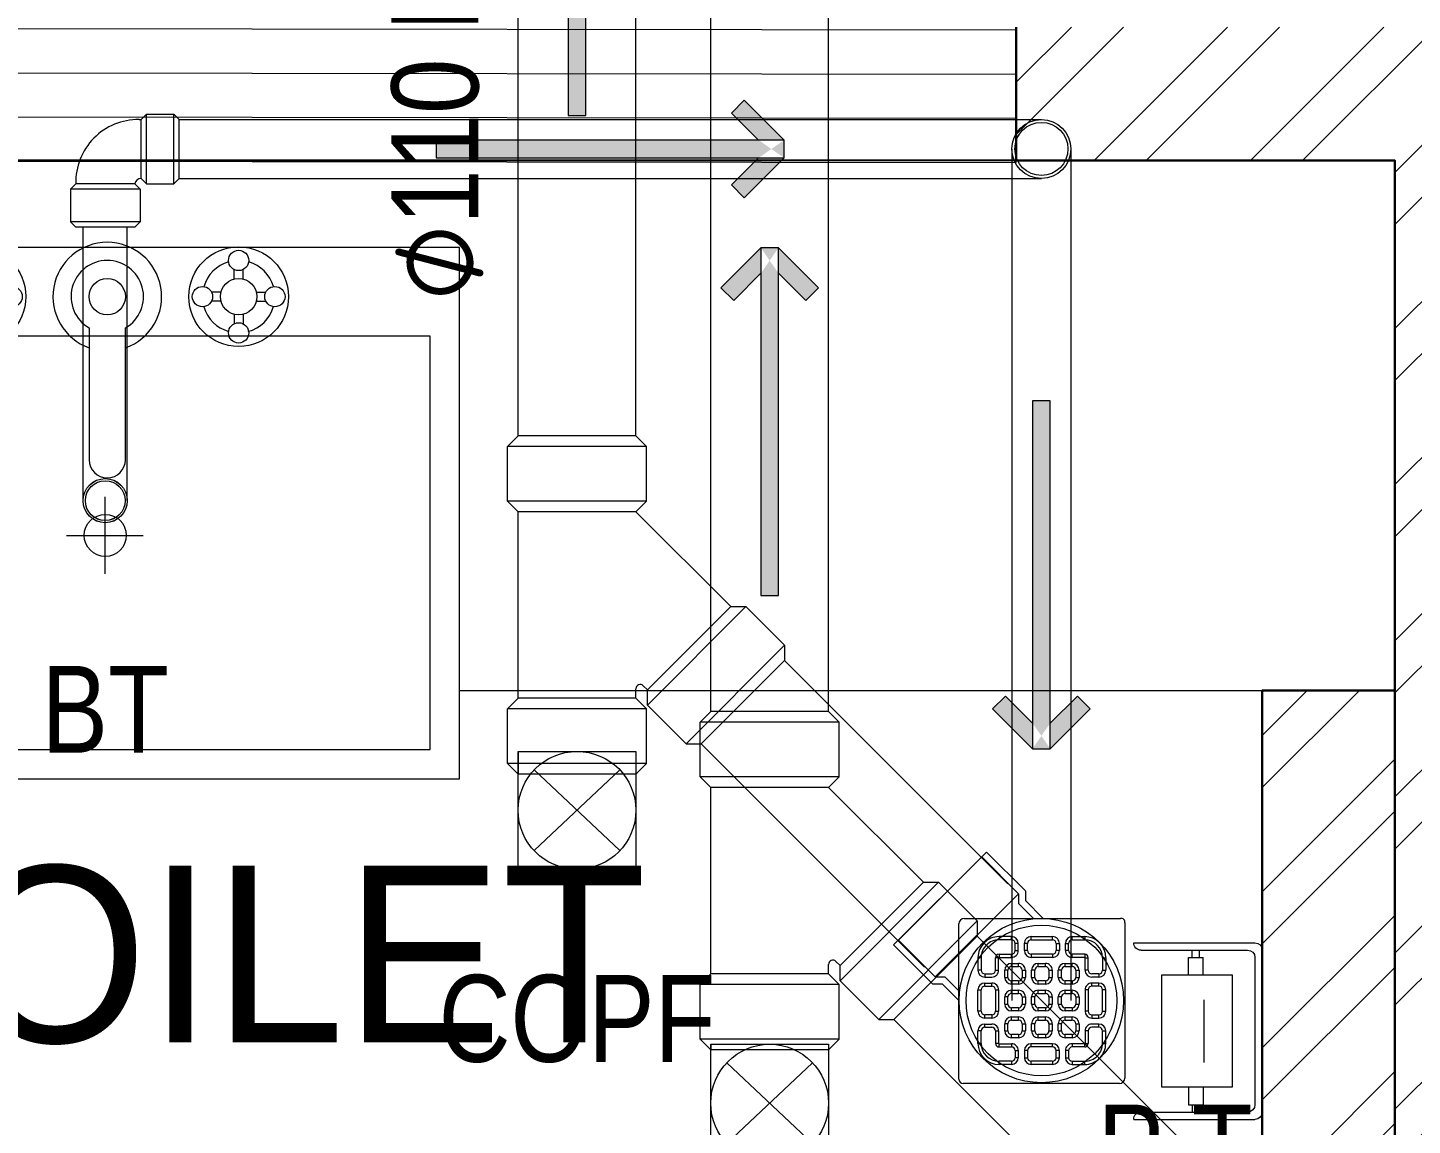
# Model space of a CAD drawing. Header units: inches. Extents: x 3133 to 3721, y -16790 to -15753.
# Drawn here: x 3461.41 to 3508.42, y -16052.1 to -16014.82 of the extents above; entities that cross this region are included whole.
import ezdxf

# ---------------------------------------------------------------- set-up
doc = ezdxf.new("R2010")
doc.units = ezdxf.units.IN
doc.header["$LTSCALE"] = 25
doc.header["$MEASUREMENT"] = 0
doc.layers.add('107 CAVERI MAIN XREF$0$FORMAT', color=7, linetype='Continuous')
for name, color, linetype, lineweight in [('ACCESORIES', 150, 'Continuous', 20), ('PP-SWP', 1, 'Continuous', 9), ('PP-WWP', 3, 'Continuous', 9), ('SDA - Bathroom Fittings & Fixtures', 52, 'Continuous', 5), ('SDA - Brick Wall', 7, 'Continuous', 30), ('SDA - Hatch Lite', 252, 'Continuous', 0)]:
    doc.layers.add(name, color=color, linetype=linetype, lineweight=lineweight)
doc.layers.add('PP- KITCHEN 1', color=34, linetype='Continuous', true_color=0x994200)
doc.layers.add('PP-TOILET 3', color=34, linetype='Continuous', true_color=0x994200)
doc.styles.add('arial', font='ARIALN.TTF')
doc.styles.add('JB', font='GOTHIC.TTF', dxfattribs={"height": 5})
pattern_1 = [(45, (3081.9256, -16917.6346), (-2.65165, 2.65165), []), (45, (3083.6934, -16917.6346), (-2.65165, 2.65165), [])]

# ---------------------------------------------------------------- blocks, each defined once
blk = doc.blocks.new('wash basin')
at = {"layer": 'SDA - Bathroom Fittings & Fixtures'}
for p, q in [((4098.97, -1295.815), (4098.97, -1295.483)), ((4099.277, -1295.811), (4099.277, -1295.483)), ((4107.869, -1295.815), (4107.869, -1295.483)), ((4108.176, -1295.811), (4108.176, -1295.483)), ((4098.532, -1296.25), (4098.203, -1296.25)), ((4098.535, -1296.557), (4098.203, -1296.557)), ((4099.711, -1296.25), (4100.044, -1296.25)), ((4099.715, -1296.557), (4100.044, -1296.557)), ((4107.431, -1296.25), (4107.102, -1296.25)), ((4107.435, -1296.557), (4107.102, -1296.557)), ((4108.61, -1296.25), (4108.943, -1296.25)), ((4108.614, -1296.557), (4108.943, -1296.557)), ((4098.97, -1296.995), (4098.97, -1297.324)), ((4099.277, -1296.991), (4099.277, -1297.324)), ((4107.869, -1296.995), (4107.869, -1297.324)), ((4108.176, -1296.991), (4108.176, -1297.324)), ((4102.959, -1297.464), (4102.959, -1301.927)), ((4104.187, -1301.927), (4104.187, -1297.463)), ((4103.489, -1303.189), (4103.489, -1305.794)), ((4102.186, -1304.492), (4104.791, -1304.492))]:
    blk.add_line(p, q, dxfattribs=at)
for points in [[(4091.504, -1312.742), (4115.504, -1312.742), (4115.504, -1294.742), (4091.504, -1294.742)], [(4092.504, -1311.742), (4114.504, -1311.742), (4114.504, -1297.742), (4092.504, -1297.742)]]:
    blk.add_lwpolyline(points, close=True, dxfattribs=at)
for centre, radius in [((4099.123, -1296.403), 1.688), ((4108.022, -1296.403), 1.688), ((4099.123, -1295.176), 0.343), ((4108.022, -1295.176), 0.343), ((4097.896, -1296.403), 0.343), ((4099.123, -1296.403), 0.614), ((4100.351, -1296.403), 0.343), ((4103.573, -1296.403), 0.614), ((4106.795, -1296.403), 0.343), ((4108.022, -1296.403), 0.614), ((4109.25, -1296.403), 0.343), ((4099.123, -1297.631), 0.343), ((4108.022, -1297.631), 0.343), ((4103.504, -1304.492), 0.712)]:
    blk.add_circle(centre, radius, dxfattribs=at)
for centre, radius, start, end in [((4103.573, -1296.403), 1.841, 289.6514, 250.3603), ((4099.123, -1296.403), 1.227, 105.2407, 164.2093), ((4099.123, -1296.403), 1.227, 16.4413, 74.0789), ((4103.573, -1296.403), 1.227, 300.3431, 239.7554), ((4108.022, -1296.403), 1.227, 106.12, 164.0884), ((4108.022, -1296.403), 1.227, 16.2342, 73.9047), ((4099.123, -1296.403), 1.227, 196.2342, 253.9047), ((4099.123, -1296.403), 1.227, 286.12, 344.0884), ((4108.022, -1296.403), 1.227, 196.4413, 254.0789), ((4108.022, -1296.403), 1.227, 285.2407, 344.2093), ((4103.573, -1301.927), 0.614, 180, 0)]:
    blk.add_arc(centre, radius, start, end, dxfattribs=at)
blk = doc.blocks.new('window')
at = {"layer": 'ACCESORIES', "color": 4}
for p, q in [((3446.988, -16014.839), (3446.985, -16017.089)), ((3446.988, -16014.839), (3494.982, -16014.898)), ((3494.982, -16014.898), (3494.979, -16017.148)), ((3446.982, -16019.339), (3446.985, -16017.089)), ((3494.976, -16019.398), (3494.979, -16017.148)), ((3446.982, -16019.339), (3494.976, -16019.398))]:
    blk.add_line(p, q, dxfattribs=at)
at = {"layer": 'ACCESORIES'}
for p, q in [((3446.986, -16016.339), (3494.98, -16016.398)), ((3446.984, -16017.839), (3494.978, -16017.898))]:
    blk.add_line(p, q, dxfattribs=at)
blk = doc.blocks.new('TGGGGGG')
at = {"layer": 'SDA - Bathroom Fittings & Fixtures'}
for p, q in [((-21354.531, -16910.766), (-21354.531, -16914.884)), ((-21348.531, -16910.768), (-21348.531, -16914.885)), ((-21354.28, -16911.017), (-21354.28, -16914.634)), ((-21348.78, -16911.018), (-21348.78, -16914.635)), ((-21354.034, -16912.629), (-21354.034, -16913.129)), ((-21353.439, -16912.629), (-21354.034, -16912.629)), ((-21349.622, -16912.629), (-21349.027, -16912.629)), ((-21349.027, -16912.629), (-21349.027, -16913.129)), ((-21354.034, -16912.754), (-21354.28, -16912.754)), ((-21354.034, -16913.005), (-21354.28, -16913.005)), ((-21349.027, -16912.754), (-21348.78, -16912.754)), ((-21349.027, -16913.005), (-21348.78, -16913.005)), ((-21353.439, -16913.129), (-21354.034, -16913.129)), ((-21350.468, -16913.154), (-21352.593, -16913.154)), ((-21349.622, -16913.129), (-21349.027, -16913.129)), ((-21354.031, -16914.884), (-21349.031, -16914.884)), ((-21354.281, -16915.135), (-21348.781, -16915.135))]:
    blk.add_line(p, q, dxfattribs=at)
blk.add_lwpolyline([(-21353.439, -16914.113), (-21349.622, -16914.113), (-21349.622, -16911.727), (-21353.439, -16911.727)], close=True, dxfattribs=at)
for centre, radius, start, end in [((-21354.529, -16911.015), 0.249, 359.5485, 90.4475), ((-21348.542, -16911.006), 0.239, 87.3958, 182.9303), ((-21354.281, -16914.885), 0.25, 179.8642, 269.8642), ((-21354.03, -16914.634), 0.25, 179.8642, 269.8642), ((-21349.03, -16914.634), 0.25, 269.8642, 359.8642), ((-21348.781, -16914.885), 0.25, 269.8642, 359.8642)]:
    blk.add_arc(centre, radius, start, end, dxfattribs=at)
blk = doc.blocks.new('PP-BEND 90 MIRROR')
for p, q in [((505.3, 12984), (507.7, 12984)), ((514.5, 12990.8), (507.7, 12984)), ((507.7, 12909), (507.7, 12984)), ((514.5, 12902.2), (514.5, 12990.8)), ((514.5, 12990.8), (549.3, 12990.8)), ((549.3, 12902.2), (549.3, 12990.8)), ((549.3, 12990.8), (556.1, 12984)), ((556.1, 12909), (556.1, 12984)), ((507.7, 12909), (514.5, 12902.2)), ((556.1, 12909), (549.3, 12902.2)), ((417.8, 12895.3), (424.7, 12902.2)), ((506.5, 12895.3), (417.8, 12895.3)), ((417.8, 12895.3), (417.8, 12853.7)), ((499.7, 12902.2), (424.7, 12902.2)), ((506.5, 12895.3), (499.7, 12902.2)), ((506.5, 12895.3), (506.5, 12853.7)), ((514.5, 12902.2), (549.3, 12902.2)), ((506.5, 12853.7), (417.8, 12853.7)), ((417.8, 12853.7), (424.7, 12846.9)), ((499.7, 12846.9), (506.5, 12853.7)), ((499.7, 12846.9), (424.7, 12846.9)), ((499.7, 12846.9), (424.7, 12846.9))]:
    blk.add_line(p, q)
for centre, radius, start, end in [((504.5, 12904.1), 79.9, 89.418, 181.379), ((508.1, 12900.3), 8.64, 92.6225, 168.0805)]:
    blk.add_arc(centre, radius, start, end)
blk = doc.blocks.new('PP-ARROW')
h = blk.add_hatch(color=256)
h.dxf.hatch_style = 1
h.paths.add_polyline_path([(-150, 0), (-150, 15.3), (150, 15.3), (150, 0)])
edge = h.paths.add_edge_path()
edge.add_line((150, 15.3), (115.6, 49.7))
edge.add_line((115.6, 49.7), (104.6, 38.7))
edge.add_line((104.6, 38.7), (128, 15.3))
edge.add_line((150, 0), (115.6, -34.4))
edge.add_line((115.6, -34.4), (104.6, -23.4))
edge.add_line((104.6, -23.4), (128, 0))
h = blk.add_hatch(color=256)
h.dxf.hatch_style = 1
h.paths.add_polyline_path([(104.6, 38.7), (115.6, 49.7), (150, 15.3), (128, 15.3)])
h.paths.add_polyline_path([(104.6, -23.4), (128, 0), (150, 0), (115.6, -34.4)])
at = {"lineweight": 0}
for p, q in [((115.6, 49.7), (104.6, 38.7)), ((150, 15.3), (115.6, 49.7)), ((104.6, 38.7), (128, 15.3)), ((150, 15.3), (-150, 15.3)), ((-150, 15.3), (-150, 0)), ((150, 0), (150, 15.3)), ((-150, 0), (150, 0)), ((104.6, -23.4), (128, 0)), ((150, 0), (115.6, -34.4)), ((115.6, -34.4), (104.6, -23.4))]:
    blk.add_line(p, q, dxfattribs=at)
blk = doc.blocks.new('PP-WB W TOP')
for radius in [37.5, 33.8]:
    blk.add_circle((0, 0), radius)
blk = doc.blocks.new('PP-BT')
for radius in [37.5, 33.8]:
    blk.add_circle((-573, 3388.7), radius)
blk = doc.blocks.new('PP-WBBACK')
for radius in [37.5, 33.8]:
    blk.add_circle((-573, 3774.4), radius)
blk = doc.blocks.new('PP-P TRAP')
at = {"linetype": 'Continuous'}
for p, q in [((-551.83, 11576.76), (-556.2, 11572.38)), ((-551.83, 11576.76), (-516.88, 11576.76)), ((-516.88, 11493.04), (-516.88, 11576.76)), ((-551.83, 11493.04), (-556.19, 11497.4)), ((-551.83, 11493.04), (-516.88, 11493.04))]:
    blk.add_line(p, q, dxfattribs=at)
at = {"linetype": 'Continuous', "ltscale": 0.005}
for p, q in [((-556.19, 11572.4), (-571.66, 11572.4)), ((-554.38, 11568.04), (-567.72, 11568.04)), ((-550.02, 11572.4), (-554.38, 11568.04)), ((-550.02, 11497.4), (-550.02, 11572.4)), ((-550.02, 11572.4), (-516.88, 11572.4)), ((-556.19, 11497.4), (-572.26, 11497.4)), ((-554.38, 11501.76), (-568.2, 11501.76)), ((-550.02, 11497.4), (-554.38, 11501.76)), ((-550.02, 11497.4), (-516.88, 11497.4))]:
    blk.add_line(p, q, dxfattribs=at)
blk.add_line((-516.88, 11572.4), (-516.88, 11497.4))
for radius in [52.33, 47.97]:
    blk.add_circle((-608.45, 11535.19), radius, dxfattribs=at)
blk = doc.blocks.new('PP-GRATING')
at = {"linetype": 'Continuous'}
for p, q in [((-53.14, -49.44), (-53.14, 49.44)), ((-49.73, 52.85), (49.73, 52.85)), ((52.57, 50.01), (52.57, -48.88)), ((-27.56, 40.69), (-27.56, 38.65)), ((-19.61, 40.69), (-27.56, 40.69)), ((-19.61, 38.65), (-27.56, 38.65)), ((-19.61, 38.65), (-19.61, 40.69)), ((-17.33, 31.83), (-17.33, 36.37)), ((-15.29, 36.37), (-17.33, 36.37)), ((-15.29, 31.83), (-15.29, 36.37)), ((-11.42, 36.37), (-11.42, 31.83)), ((-9.38, 36.37), (-11.42, 36.37)), ((-9.38, 36.37), (-9.38, 31.83)), ((-7.1, 38.65), (-7.1, 40.69)), ((-7.1, 40.69), (6.54, 40.69)), ((-7.1, 38.65), (6.54, 38.65)), ((6.54, 40.69), (6.54, 38.65)), ((8.81, 31.83), (8.81, 36.37)), ((10.85, 36.37), (8.81, 36.37)), ((10.85, 31.83), (10.85, 36.37)), ((14.72, 31.83), (14.72, 36.37)), ((14.72, 36.37), (16.77, 36.37)), ((16.77, 31.83), (16.77, 36.37)), ((19.04, 40.69), (26.99, 40.69)), ((19.04, 38.65), (19.04, 40.69)), ((19.04, 38.65), (26.99, 38.65)), ((26.99, 40.69), (26.99, 38.65)), ((-38.93, 27.28), (-40.98, 27.28)), ((-40.98, 27.28), (-40.98, 19.32)), ((-38.93, 27.28), (-38.93, 19.32)), ((-29.84, 19.32), (-29.84, 27.28)), ((-27.79, 27.28), (-29.84, 27.28)), ((-27.79, 19.32), (-27.79, 27.28)), ((-27.56, 29.55), (-27.56, 27.51)), ((-27.56, 29.55), (-19.61, 29.55)), ((-27.56, 27.51), (-19.61, 27.51)), ((-19.61, 27.51), (-19.61, 29.55)), ((-17.33, 31.83), (-15.29, 31.83)), ((-11.42, 31.83), (-9.38, 31.83)), ((-7.1, 29.55), (6.54, 29.55)), ((-7.1, 29.55), (-7.1, 27.51)), ((-7.1, 27.51), (6.54, 27.51)), ((6.54, 29.55), (6.54, 27.51)), ((8.81, 31.83), (10.85, 31.83)), ((16.77, 31.83), (14.72, 31.83)), ((26.99, 29.55), (19.04, 29.55)), ((19.04, 27.51), (19.04, 29.55)), ((26.99, 27.51), (19.04, 27.51)), ((26.99, 29.55), (26.99, 27.51)), ((27.22, 19.32), (27.22, 27.28)), ((27.22, 27.28), (29.27, 27.28)), ((29.27, 19.32), (29.27, 27.28)), ((38.36, 27.28), (38.36, 19.32)), ((38.36, 27.28), (40.41, 27.28)), ((40.41, 27.28), (40.41, 19.32)), ((-38.93, 19.32), (-40.98, 19.32)), ((-29.84, 19.32), (-27.79, 19.32)), ((-23.93, 14.78), (-23.93, 19.32)), ((-21.88, 19.32), (-23.93, 19.32)), ((-21.88, 14.78), (-21.88, 19.32)), ((-19.61, 23.64), (-15.06, 23.64)), ((-19.61, 21.6), (-19.61, 23.64)), ((-19.61, 21.6), (-15.06, 21.6)), ((-15.06, 23.64), (-15.06, 21.6)), ((-12.79, 19.32), (-12.79, 14.78)), ((-10.74, 19.32), (-12.79, 19.32)), ((-10.74, 19.32), (-10.74, 14.78)), ((-6.88, 14.78), (-6.88, 19.32)), ((-4.83, 19.32), (-6.88, 19.32)), ((-4.83, 14.78), (-4.83, 19.32)), ((-2.56, 23.64), (1.99, 23.64)), ((-2.56, 21.6), (-2.56, 23.64)), ((-2.56, 21.6), (1.99, 21.6)), ((1.99, 23.64), (1.99, 21.6)), ((4.26, 19.32), (4.26, 14.78)), ((6.31, 19.32), (4.26, 19.32)), ((6.31, 19.32), (6.31, 14.78)), ((10.17, 14.78), (10.17, 19.32)), ((12.22, 19.32), (10.17, 19.32)), ((12.22, 14.78), (12.22, 19.32)), ((14.49, 23.64), (19.04, 23.64)), ((14.49, 21.6), (14.49, 23.64)), ((14.49, 21.6), (19.04, 21.6)), ((19.04, 23.64), (19.04, 21.6)), ((21.31, 19.32), (21.31, 14.78)), ((23.36, 19.32), (21.31, 19.32)), ((23.36, 19.32), (23.36, 14.78)), ((29.27, 19.32), (27.22, 19.32)), ((38.36, 19.32), (40.41, 19.32)), ((-36.66, 17.05), (-32.11, 17.05)), ((-36.66, 17.05), (-36.66, 15)), ((-36.66, 15), (-32.11, 15)), ((-32.11, 11.14), (-36.66, 11.14)), ((-36.66, 11.14), (-36.66, 9.09)), ((-32.11, 9.09), (-36.66, 9.09)), ((-32.11, 9.09), (-32.11, 11.14)), ((-21.88, 14.78), (-23.93, 14.78)), ((-15.06, 12.5), (-19.61, 12.5)), ((-19.61, 12.5), (-19.61, 10.46)), ((-15.06, 10.46), (-19.61, 10.46)), ((-15.06, 12.5), (-15.06, 10.46)), ((-12.79, 14.78), (-10.74, 14.78)), ((-4.83, 14.78), (-6.88, 14.78)), ((1.99, 12.5), (-2.56, 12.5)), ((-2.56, 12.5), (-2.56, 10.46)), ((1.99, 10.46), (-2.56, 10.46)), ((1.99, 12.5), (1.99, 10.46)), ((4.26, 14.78), (6.31, 14.78)), ((12.22, 14.78), (10.17, 14.78)), ((19.04, 12.5), (14.49, 12.5)), ((14.49, 12.5), (14.49, 10.46)), ((19.04, 10.46), (14.49, 10.46)), ((19.04, 12.5), (19.04, 10.46)), ((21.31, 14.78), (23.36, 14.78)), ((36.09, 17.05), (31.54, 17.05)), ((36.09, 15), (31.54, 15)), ((31.54, 11.14), (36.09, 11.14)), ((31.54, 9.09), (31.54, 11.14)), ((31.54, 9.09), (36.09, 9.09)), ((36.09, 17.05), (36.09, 15)), ((36.09, 11.14), (36.09, 9.09)), ((-40.98, 6.82), (-40.98, -6.82)), ((-38.93, 6.82), (-40.98, 6.82)), ((-38.93, 6.82), (-38.93, -6.82)), ((-29.84, -6.82), (-29.84, 6.82)), ((-29.84, 6.82), (-27.79, 6.82)), ((-27.79, -6.82), (-27.79, 6.82)), ((-23.93, -2.27), (-23.93, 2.27)), ((-21.88, 2.27), (-23.93, 2.27)), ((-21.88, -2.27), (-21.88, 2.27)), ((-19.61, 6.59), (-15.06, 6.59)), ((-19.61, 4.55), (-19.61, 6.59)), ((-19.61, 4.55), (-15.06, 4.55)), ((-15.06, 6.59), (-15.06, 4.55)), ((-12.79, 2.27), (-12.79, -2.27)), ((-10.74, 2.27), (-12.79, 2.27)), ((-10.74, 2.27), (-10.74, -2.27)), ((-6.88, -2.27), (-6.88, 2.27)), ((-4.83, 2.27), (-6.88, 2.27)), ((-4.83, -2.27), (-4.83, 2.27)), ((-2.56, 6.59), (1.99, 6.59)), ((-2.56, 4.55), (-2.56, 6.59)), ((-2.56, 4.55), (1.99, 4.55)), ((1.99, 6.59), (1.99, 4.55)), ((4.26, 2.27), (4.26, -2.27)), ((6.31, 2.27), (4.26, 2.27)), ((6.31, 2.27), (6.31, -2.27)), ((10.17, -2.27), (10.17, 2.27)), ((12.22, 2.27), (10.17, 2.27)), ((12.22, -2.27), (12.22, 2.27)), ((14.49, 6.59), (19.04, 6.59)), ((14.49, 4.55), (14.49, 6.59)), ((14.49, 4.55), (19.04, 4.55)), ((19.04, 6.59), (19.04, 4.55)), ((21.31, 2.27), (21.31, -2.27)), ((23.36, 2.27), (21.31, 2.27)), ((23.36, 2.27), (23.36, -2.27)), ((27.22, -6.82), (27.22, 6.82)), ((29.27, 6.82), (27.22, 6.82)), ((29.27, -6.82), (29.27, 6.82)), ((38.36, 6.82), (38.36, -6.82)), ((38.36, 6.82), (40.41, 6.82)), ((40.41, 6.82), (40.41, -6.82)), ((-40.98, -6.82), (-38.93, -6.82)), ((-29.84, -6.82), (-27.79, -6.82)), ((-21.88, -2.27), (-23.93, -2.27)), ((-15.06, -4.55), (-19.61, -4.55)), ((-19.61, -4.55), (-19.61, -6.59)), ((-15.06, -6.59), (-19.61, -6.59)), ((-15.06, -4.55), (-15.06, -6.59)), ((-12.79, -2.27), (-10.74, -2.27)), ((-4.83, -2.27), (-6.88, -2.27)), ((1.99, -4.55), (-2.56, -4.55)), ((-2.56, -4.55), (-2.56, -6.59)), ((1.99, -6.59), (-2.56, -6.59)), ((1.99, -4.55), (1.99, -6.59)), ((4.26, -2.27), (6.31, -2.27)), ((12.22, -2.27), (10.17, -2.27)), ((19.04, -4.55), (14.49, -4.55)), ((14.49, -4.55), (14.49, -6.59)), ((19.04, -6.59), (14.49, -6.59)), ((19.04, -4.55), (19.04, -6.59)), ((21.31, -2.27), (23.36, -2.27)), ((29.27, -6.82), (27.22, -6.82)), ((40.41, -6.82), (38.36, -6.82)), ((-36.66, -9.09), (-32.11, -9.09)), ((-36.66, -9.09), (-36.66, -11.14)), ((-36.66, -11.14), (-32.11, -11.14)), ((-36.66, -17.05), (-36.66, -15)), ((-36.66, -15), (-32.11, -15)), ((-36.66, -17.05), (-32.11, -17.05)), ((-32.11, -9.09), (-32.11, -11.14)), ((-23.93, -19.32), (-23.93, -14.78)), ((-21.88, -14.78), (-23.93, -14.78)), ((-21.88, -19.32), (-21.88, -14.78)), ((-19.61, -10.46), (-15.06, -10.46)), ((-19.61, -12.5), (-19.61, -10.46)), ((-19.61, -12.5), (-15.06, -12.5)), ((-15.06, -10.46), (-15.06, -12.5)), ((-12.79, -14.78), (-12.79, -19.32)), ((-10.74, -14.78), (-12.79, -14.78)), ((-10.74, -14.78), (-10.74, -19.32)), ((-6.88, -19.32), (-6.88, -14.78)), ((-4.83, -14.78), (-6.88, -14.78)), ((-4.83, -19.32), (-4.83, -14.78)), ((-2.56, -10.46), (1.99, -10.46)), ((-2.56, -12.5), (-2.56, -10.46)), ((-2.56, -12.5), (1.99, -12.5)), ((1.99, -10.46), (1.99, -12.5)), ((4.26, -14.78), (4.26, -19.32)), ((6.31, -14.78), (4.26, -14.78)), ((6.31, -14.78), (6.31, -19.32)), ((10.17, -19.32), (10.17, -14.78)), ((12.22, -14.78), (10.17, -14.78)), ((12.22, -19.32), (12.22, -14.78)), ((14.49, -10.46), (19.04, -10.46)), ((14.49, -12.5), (14.49, -10.46)), ((14.49, -12.5), (19.04, -12.5)), ((19.04, -10.46), (19.04, -12.5)), ((21.31, -14.78), (21.31, -19.32)), ((23.36, -14.78), (21.31, -14.78)), ((23.36, -14.78), (23.36, -19.32)), ((36.09, -9.09), (31.54, -9.09)), ((31.54, -9.09), (31.54, -11.14)), ((36.09, -11.14), (31.54, -11.14)), ((36.09, -15), (31.54, -15)), ((36.09, -17.05), (31.54, -17.05)), ((36.09, -9.09), (36.09, -11.14)), ((36.09, -17.05), (36.09, -15)), ((-40.98, -27.28), (-40.98, -19.32)), ((-38.93, -19.32), (-40.98, -19.32)), ((-38.93, -27.28), (-38.93, -19.32)), ((-29.84, -19.32), (-27.79, -19.32)), ((-29.84, -19.32), (-29.84, -27.28)), ((-27.79, -19.32), (-27.79, -27.28)), ((-21.88, -19.32), (-23.93, -19.32)), ((-15.06, -21.6), (-19.61, -21.6)), ((-19.61, -21.6), (-19.61, -23.64)), ((-15.06, -23.64), (-19.61, -23.64)), ((-15.06, -21.6), (-15.06, -23.64)), ((-12.79, -19.32), (-10.74, -19.32)), ((-4.83, -19.32), (-6.88, -19.32)), ((1.99, -21.6), (-2.56, -21.6)), ((-2.56, -21.6), (-2.56, -23.64)), ((1.99, -23.64), (-2.56, -23.64)), ((1.99, -21.6), (1.99, -23.64)), ((4.26, -19.32), (6.31, -19.32)), ((12.22, -19.32), (10.17, -19.32)), ((19.04, -21.6), (14.49, -21.6)), ((14.49, -21.6), (14.49, -23.64)), ((19.04, -23.64), (14.49, -23.64)), ((19.04, -21.6), (19.04, -23.64)), ((21.31, -19.32), (23.36, -19.32)), ((27.22, -19.32), (27.22, -27.28)), ((29.27, -19.32), (27.22, -19.32)), ((29.27, -19.32), (29.27, -27.28)), ((38.36, -19.32), (40.41, -19.32)), ((38.36, -27.28), (38.36, -19.32)), ((40.41, -27.28), (40.41, -19.32)), ((-38.93, -27.28), (-40.98, -27.28)), ((-27.79, -27.28), (-29.84, -27.28)), ((-27.56, -27.51), (-19.61, -27.51)), ((-27.56, -29.55), (-27.56, -27.51)), ((-27.56, -29.55), (-19.61, -29.55)), ((-19.61, -27.51), (-19.61, -29.55)), ((-17.33, -31.83), (-17.33, -36.37)), ((-17.33, -31.83), (-15.29, -31.83)), ((-15.29, -31.83), (-15.29, -36.37)), ((-11.42, -36.37), (-11.42, -31.83)), ((-11.42, -31.83), (-9.38, -31.83)), ((-9.38, -36.37), (-9.38, -31.83)), ((-7.1, -27.51), (6.54, -27.51)), ((-7.1, -29.55), (-7.1, -27.51)), ((-7.1, -29.55), (6.54, -29.55)), ((6.54, -29.55), (6.54, -27.51)), ((8.81, -31.83), (8.81, -36.37)), ((8.81, -31.83), (10.85, -31.83)), ((10.85, -31.83), (10.85, -36.37)), ((14.72, -31.83), (14.72, -36.37)), ((16.77, -31.83), (14.72, -31.83)), ((16.77, -31.83), (16.77, -36.37)), ((26.99, -27.51), (19.04, -27.51)), ((19.04, -27.51), (19.04, -29.55)), ((26.99, -29.55), (19.04, -29.55)), ((26.99, -29.55), (26.99, -27.51)), ((27.22, -27.28), (29.27, -27.28)), ((38.36, -27.28), (40.41, -27.28)), ((-27.56, -40.69), (-27.56, -38.65)), ((-19.61, -38.65), (-27.56, -38.65)), ((-19.61, -40.69), (-27.56, -40.69)), ((-19.61, -38.65), (-19.61, -40.69)), ((-15.29, -36.37), (-17.33, -36.37)), ((-9.38, -36.37), (-11.42, -36.37)), ((6.54, -38.65), (-7.1, -38.65)), ((-7.1, -38.65), (-7.1, -40.69)), ((6.54, -40.69), (-7.1, -40.69)), ((6.55, -38.68), (6.54, -40.73)), ((8.83, -36.42), (10.88, -36.43)), ((14.72, -36.37), (16.77, -36.37)), ((19.04, -38.65), (19.04, -40.69)), ((19.04, -38.65), (26.99, -38.65)), ((19.04, -40.69), (26.99, -40.69)), ((26.99, -40.69), (26.99, -38.65)), ((49.16, -52.29), (-50.3, -52.29))]:
    blk.add_line(p, q, dxfattribs=at)
for centre, radius, start, end in [((-49.73, 49.44), 3.41, 90, 180), ((49.73, 50.01), 2.84, 360, 90), ((-27.56, 27.28), 13.41, 89.99999, 180), ((-27.56, 27.28), 11.37, 89.99999, 180), ((-19.61, 36.37), 4.32, 360, 90), ((-19.61, 36.37), 2.27, 360, 90), ((-7.1, 36.37), 4.32, 89.99999, 180), ((-7.1, 36.37), 2.27, 89.99999, 180), ((6.54, 36.37), 4.32, 360, 90), ((6.54, 36.37), 2.27, 360, 90), ((19.04, 36.37), 4.32, 90, 180), ((19.04, 36.37), 2.27, 90, 180), ((26.99, 27.28), 13.41, 0, 90), ((26.99, 27.28), 11.37, 0, 90), ((-27.56, 27.28), 2.27, 90, 180), ((-27.56, 27.28), 0.227, 90, 180), ((-19.61, 31.83), 4.32, 269.99999, 360), ((-19.61, 31.83), 2.27, 269.99999, 360), ((-7.1, 31.83), 4.32, 180, 270), ((-7.1, 31.83), 2.27, 180, 270), ((6.54, 31.83), 4.32, 270, 360), ((6.54, 31.83), 2.27, 270, 360), ((19.04, 31.83), 4.32, 180, 270.00001), ((19.04, 31.83), 2.27, 180, 270.00001), ((26.99, 27.28), 2.27, 0, 90), ((26.99, 27.28), 0.227, 0, 90), ((-36.66, 19.32), 4.32, 180, 270), ((-36.66, 19.32), 2.27, 180, 270), ((-32.11, 19.32), 4.32, 269.99999, 360), ((-32.11, 19.32), 2.27, 269.99999, 360), ((-19.61, 19.32), 4.32, 90, 180), ((-19.61, 19.32), 2.27, 89.99999, 180), ((-19.61, 19.32), 2.27, 90, 180), ((-15.06, 19.32), 4.32, 360, 90), ((-15.06, 19.32), 2.27, 360, 90), ((-2.56, 19.32), 4.32, 90, 180), ((-2.56, 19.32), 2.27, 90, 180), ((-2.56, 19.32), 2.27, 90, 180), ((1.99, 19.32), 4.32, 360, 90), ((1.99, 19.32), 2.27, 360, 90), ((14.49, 19.32), 4.32, 90, 180), ((14.49, 19.32), 2.27, 90, 180), ((19.04, 19.32), 4.32, 360, 90), ((19.04, 19.32), 2.27, 360, 90), ((31.54, 19.32), 4.32, 180, 270.00001), ((31.54, 19.32), 2.27, 180, 270.00001), ((36.09, 19.32), 2.27, 270, 0), ((36.09, 19.32), 4.32, 270, 0), ((-36.66, 6.82), 4.32, 89.99999, 180), ((-36.66, 6.82), 2.27, 89.99999, 180), ((-32.11, 6.82), 4.32, 360, 90), ((-32.11, 6.82), 2.27, 360, 90), ((-19.61, 14.78), 4.32, 180, 270.00001), ((-19.61, 14.78), 2.27, 180, 270), ((-15.06, 14.78), 2.27, 269.99999, 360), ((-15.06, 14.78), 4.32, 270, 0), ((-2.56, 14.78), 4.32, 180, 270.00001), ((-2.56, 14.78), 2.27, 180, 270.00001), ((1.99, 14.78), 2.27, 270, 0), ((1.99, 14.78), 4.32, 270, 0), ((14.49, 14.78), 4.32, 180, 270.00001), ((14.49, 14.78), 2.27, 180, 270.00001), ((19.04, 14.78), 2.27, 270, 0), ((19.04, 14.78), 4.32, 270, 0), ((31.54, 6.82), 4.32, 90, 180), ((31.54, 6.82), 2.27, 90, 180), ((36.09, 6.82), 4.32, 360, 90), ((36.09, 6.82), 2.27, 360, 90), ((-19.61, 2.27), 4.32, 90, 180), ((-19.61, 2.27), 2.27, 89.99999, 180), ((-19.61, 2.27), 2.27, 90, 180), ((-15.06, 2.27), 4.32, 360, 90), ((-15.06, 2.27), 2.27, 360, 90), ((-2.56, 2.27), 4.32, 90, 180), ((-2.56, 2.27), 2.27, 90, 180), ((-2.56, 2.27), 2.27, 90, 180), ((1.99, 2.27), 4.32, 360, 90), ((1.99, 2.27), 2.27, 360, 90), ((14.49, 2.27), 4.32, 90, 180), ((14.49, 2.27), 2.27, 90, 180), ((14.49, 2.27), 2.27, 90, 180), ((19.04, 2.27), 4.32, 360, 90), ((19.04, 2.27), 2.27, 360, 90), ((-36.66, -6.82), 4.32, 180, 270), ((-36.66, -6.82), 2.27, 180, 270), ((-32.11, -6.82), 4.32, 269.99999, 360), ((-32.11, -6.82), 2.27, 269.99999, 360), ((-19.61, -2.27), 4.32, 180, 270.00001), ((-19.61, -2.27), 2.27, 180, 270), ((-15.06, -2.27), 2.27, 269.99999, 360), ((-15.06, -2.27), 4.32, 270, 0), ((-2.56, -2.27), 4.32, 180, 270.00001), ((-2.56, -2.27), 2.27, 180, 270.00001), ((1.99, -2.27), 2.27, 270, 0), ((1.99, -2.27), 4.32, 270, 0), ((14.49, -2.27), 4.32, 180, 270.00001), ((14.49, -2.27), 2.27, 180, 270.00001), ((19.04, -2.27), 2.27, 270, 0), ((19.04, -2.27), 4.32, 270, 0), ((31.54, -6.82), 4.32, 180, 270.00001), ((31.54, -6.82), 2.27, 180, 270.00001), ((36.09, -6.82), 2.27, 270, 0), ((36.09, -6.82), 4.32, 270, 0), ((-36.66, -19.32), 4.32, 90, 180), ((-36.66, -19.32), 2.27, 90, 180), ((-32.11, -19.32), 4.32, 360, 90.00001), ((-32.11, -19.32), 2.27, 360, 90.00001), ((-19.61, -14.78), 4.32, 90, 180), ((-19.61, -14.78), 2.27, 89.99999, 180), ((-19.61, -14.78), 2.27, 90, 180), ((-15.06, -14.78), 4.32, 360, 90), ((-15.06, -14.78), 2.27, 360, 90), ((-2.56, -14.78), 4.32, 90, 180), ((-2.56, -14.78), 2.27, 90, 180), ((-2.56, -14.78), 2.27, 90, 180), ((1.99, -14.78), 4.32, 360, 90), ((1.99, -14.78), 2.27, 360, 90), ((14.49, -14.78), 4.32, 90, 180), ((14.49, -14.78), 2.27, 90, 180), ((14.49, -14.78), 2.27, 90, 180), ((19.04, -14.78), 4.32, 360, 90), ((19.04, -14.78), 2.27, 360, 90), ((31.54, -19.32), 4.32, 89.99999, 180), ((31.54, -19.32), 2.27, 89.99999, 180), ((36.09, -19.32), 4.32, 360, 90), ((36.09, -19.32), 2.27, 360, 90), ((-19.61, -19.32), 4.32, 180, 270.00001), ((-19.61, -19.32), 2.27, 180, 270), ((-15.06, -19.32), 2.27, 270, 360), ((-15.06, -19.32), 4.32, 270, 0), ((-2.56, -19.32), 4.32, 180, 270.00001), ((-2.56, -19.32), 2.27, 180, 270.00001), ((1.99, -19.32), 2.27, 270, 0), ((1.99, -19.32), 4.32, 270, 0), ((14.49, -19.32), 4.32, 180, 270.00001), ((14.49, -19.32), 2.27, 180, 270), ((19.04, -19.32), 2.27, 270, 0), ((19.04, -19.32), 4.32, 270, 0), ((-27.56, -27.28), 13.41, 180, 270), ((-27.56, -27.28), 11.37, 180, 270), ((-27.56, -27.28), 2.27, 180, 270), ((-27.56, -27.28), 0.227, 180, 270), ((-19.61, -31.83), 4.32, 360, 90.00001), ((-19.61, -31.83), 2.27, 360, 90.00001), ((-7.1, -31.83), 4.32, 90, 180), ((-7.1, -31.83), 2.27, 90, 180), ((6.54, -31.83), 4.32, 360, 90), ((6.54, -31.83), 2.27, 360, 90), ((19.04, -31.83), 4.32, 89.99999, 180), ((19.04, -31.83), 2.27, 89.99999, 180), ((26.99, -27.28), 2.27, 270, 360), ((26.99, -27.28), 0.227, 270, 360), ((26.99, -27.28), 13.41, 269.99999, 360), ((26.99, -27.28), 11.37, 269.99999, 360), ((-19.61, -36.37), 4.32, 270, 0), ((-19.61, -36.37), 2.27, 270, 0), ((-7.1, -36.37), 4.32, 180, 270.00001), ((-7.1, -36.37), 2.27, 180, 270.00001), ((6.56, -36.41), 4.32, 269.679, 359.67901), ((6.56, -36.41), 2.27, 269.679, 359.67901), ((19.04, -36.37), 4.32, 180, 270), ((19.04, -36.37), 2.27, 180, 270), ((-50.67, -49.82), 2.49, 171.25907, 278.75666), ((49.16, -48.88), 3.41, 270, 360)]:
    blk.add_arc(centre, radius, start, end, dxfattribs=at)
blk = doc.blocks.new('PP-Y TEE MIRROR')
for p, q in [((419.04, 14377.41), (412.22, 14370.59)), ((419.04, 14288.77), (419.04, 14377.41)), ((419.04, 14377.41), (453.81, 14377.41)), ((453.81, 14377.41), (460.63, 14370.59)), ((453.81, 14288.77), (453.81, 14377.41)), ((586.09, 14377.41), (579.27, 14370.59)), ((586.09, 14377.41), (620.86, 14377.41)), ((586.09, 14288.77), (586.09, 14377.41)), ((620.86, 14377.41), (627.68, 14370.59)), ((620.86, 14288.77), (620.86, 14377.41)), ((412.22, 14295.59), (412.22, 14370.59)), ((460.63, 14370.59), (579.27, 14370.59)), ((460.63, 14295.59), (460.63, 14370.59)), ((579.27, 14295.59), (579.27, 14370.59)), ((627.68, 14295.59), (627.68, 14370.59)), ((412.22, 14295.59), (419.04, 14288.77)), ((460.63, 14295.59), (453.81, 14288.77)), ((460.63, 14295.59), (466.62, 14295.59)), ((468.55, 14290.93), (465.86, 14288.25)), ((579.27, 14295.59), (518.9, 14235.22)), ((579.27, 14295.59), (586.09, 14288.77)), ((627.68, 14295.59), (620.86, 14288.77)), ((419.04, 14288.77), (453.81, 14288.77)), ((456.22, 14288.25), (431.63, 14263.66)), ((456.22, 14288.25), (518.9, 14225.58)), ((456.22, 14288.25), (465.86, 14288.25)), ((465.86, 14288.25), (518.9, 14235.22)), ((586.09, 14288.77), (620.86, 14288.77)), ((431.63, 14263.66), (431.63, 14254.02)), ((431.63, 14263.66), (494.31, 14200.99)), ((431.63, 14254.02), (484.67, 14200.99)), ((518.9, 14235.22), (518.9, 14225.58)), ((518.9, 14225.58), (494.31, 14200.99)), ((494.31, 14200.99), (484.67, 14200.99))]:
    blk.add_line(p, q)
blk.add_arc((466.62, 14292.86), 2.73, 315, 90)
blk = doc.blocks.new('PP-COP FLOOR')
for p, q in [((-571.96, -808.1), (-496.96, -808.1)), ((-571.96, -883.1), (-571.96, -808.1)), ((-496.96, -808.1), (-496.96, -883.1)), ((-496.96, -808.1), (-496.96, -883.1)), ((-508.79, -818.26), (-560.12, -872.94)), ((-560.12, -818.26), (-508.79, -872.94)), ((-496.96, -883.1), (-571.96, -883.1))]:
    blk.add_line(p, q)
blk.add_circle((-534.46, -845.6), 37.5)

msp = doc.modelspace()

# ---------------------------------------------------------------- hatches: boundary and pattern name
at = {"layer": 'SDA - Hatch Lite'}
h = msp.add_hatch(dxfattribs=at)
h.set_pattern_fill('ANSI32', color=256, scale=10)
h.set_pattern_definition(pattern_1)
h.paths.add_polyline_path([(3548.962, -15779.492), (3301.694, -15779.492), (3301.694, -15788.547), (3370.315, -15788.547), (3370.315, -15788.517), (3416.633, -15788.517), (3548.962, -15788.541)])
h.paths.add_polyline_path([(3585.002, -15779.492), (3548.962, -15779.492), (3548.962, -15788.547), (3585.002, -15788.547)])
h.paths.add_polyline_path([(3637.915, -15779.492), (3594.089, -15779.492), (3594.089, -15788.547), (3637.915, -15788.547)])
h.paths.add_polyline_path([(3536.525, -16324.544), (3623.172, -16232.867), (3611.756, -16222.077), (3525.108, -16313.754)], flags=9)
h.paths.add_polyline_path([(3206.738, -15906.763), (3264.829, -15906.763), (3264.829, -15892.936), (3206.738, -15892.936)], flags=9)
h.paths.add_polyline_path([(3201.298, -15892.44), (3269.505, -15892.44), (3269.505, -15876.742), (3201.298, -15876.742)], flags=9)
h.paths.add_polyline_path([(3439.759, -16070.354), (3501.193, -16070.354), (3501.193, -16056.527), (3439.759, -16056.527)], flags=9)
h.paths.add_polyline_path([(3441.039, -16056.031), (3499.15, -16056.031), (3499.15, -16040.334), (3441.039, -16040.334)], flags=9)
h.paths.add_polyline_path([(3440.551, -15983.283), (3498.642, -15983.283), (3498.642, -15969.456), (3440.551, -15969.456)], flags=9)
h.paths.add_polyline_path([(3440.16, -15968.96), (3498.271, -15968.96), (3498.271, -15953.263), (3440.16, -15953.263)], flags=9)
h.paths.add_polyline_path([(3366.79, -16283.279), (3424.881, -16283.279), (3424.881, -16269.451), (3366.79, -16269.451)], flags=9)
h.paths.add_polyline_path([(3377, -16268.612), (3413.908, -16268.612), (3413.908, -16253.601), (3377, -16253.601)], flags=9)
h.paths.add_polyline_path([(3342.035, -16480.449), (3413.497, -16480.449), (3413.497, -16466.621), (3342.035, -16466.621)], flags=9)
h.paths.add_polyline_path([(3313.683, -16466.126), (3441.086, -16466.126), (3441.086, -16450.428), (3313.683, -16450.428)], flags=9)
h.paths.add_polyline_path([(3526.537, -16538.694), (3591.314, -16538.694), (3591.314, -16524.867), (3526.537, -16524.867)], flags=9)
h.paths.add_polyline_path([(3505.341, -16524.371), (3611.747, -16524.371), (3611.747, -16508.674), (3505.341, -16508.674)], flags=9)
h.paths.add_polyline_path([(3524.327, -16425.67), (3582.418, -16425.67), (3582.418, -16411.843), (3524.327, -16411.843)], flags=9)
h.paths.add_polyline_path([(3517.212, -16411.347), (3588.77, -16411.347), (3588.77, -16395.65), (3517.212, -16395.65)], flags=9)
h.paths.add_polyline_path([(3443.086, -16296.772), (3507.863, -16296.772), (3507.863, -16282.945), (3443.086, -16282.945)], flags=9)
h.paths.add_polyline_path([(3443.096, -16282.449), (3507.089, -16282.449), (3507.089, -16266.752), (3443.096, -16266.752)], flags=9)
h.paths.add_polyline_path([(3564.873, -16149.866), (3636.335, -16149.866), (3636.335, -16136.039), (3564.873, -16136.039)], flags=9)
h.paths.add_polyline_path([(3579.545, -16135.552), (3620.9, -16135.552), (3620.9, -16119.844), (3579.545, -16119.844)], flags=9)
h.paths.add_polyline_path([(3386.699, -16144.877), (3444.79, -16144.877), (3444.79, -16131.049), (3386.699, -16131.049)], flags=9)
h.paths.add_polyline_path([(3387.134, -16130.553), (3443.591, -16130.553), (3443.591, -16114.856), (3387.134, -16114.856)], flags=9)
h.paths.add_polyline_path([(3554.133, -16010.456), (3612.225, -16010.456), (3612.225, -15996.628), (3554.133, -15996.628)], flags=9)
h.paths.add_polyline_path([(3540.502, -15996.495), (3625.093, -15996.495), (3625.093, -15980.797), (3540.502, -15980.797)], flags=9)
h.paths.add_polyline_path([(3333.57, -15999.801), (3391.661, -15999.801), (3391.661, -15985.974), (3333.57, -15985.974)], flags=9)
h.paths.add_polyline_path([(3319.939, -15985.84), (3404.53, -15985.84), (3404.53, -15970.142), (3319.939, -15970.142)], flags=9)
h.paths.add_polyline_path([(3183.616, -15788.547), (3292.639, -15788.547), (3292.639, -15779.492), (3183.616, -15779.492)])
h = msp.add_hatch(dxfattribs=at)
h.set_pattern_fill('ANSI32', color=256, scale=10)
h.set_pattern_definition(pattern_1)
h.paths.add_polyline_path([(3512.356, -15941.366), (3507.829, -15941.366), (3507.829, -16014.811), (3494.976, -16014.811), (3494.976, -16019.339), (3507.829, -16019.339), (3507.829, -16081.689), (3512.356, -16081.689)])
h.paths.add_polyline_path([(3555.856, -16086.216), (3555.856, -16090.744), (3637.947, -16090.744), (3637.947, -16086.216)])
h = msp.add_hatch(dxfattribs=at)
h.set_pattern_fill('ANSI32', color=256, scale=10)
h.set_pattern_definition([(45, (10963.8388, -15361.278), (-2.6516504, 2.6516504), []), (45, (10965.6065, -15361.278), (-2.6516504, 2.6516504), [])])
h.paths.add_polyline_path([(3503.329, -16037.339), (3503.329, -16081.689), (3507.829, -16081.689), (3507.829, -16037.339)])

# ---------------------------------------------------------------- linework, layer by layer
at = {"layer": 'PP-SWP'}
for p, q in [((3484.602, -16038.048), (3484.602, -15950.022)), ((3488.602, -16038.048), (3488.602, -15950.022)), ((3503.37, -16055.4), (3493.647, -16045.676)), ((3500.541, -16058.228), (3490.819, -16048.504)), ((3484.602, -16049.349), (3484.602, -16049.539)), ((3488.602, -16049.349), (3488.602, -16049.539))]:
    msp.add_line(p, q, dxfattribs=at)
at = {"layer": 'PP-TOILET 3'}
msp.add_lwpolyline([(3433.813, -16081.809), (3503.329, -16081.809), (3503.329, -16037.339), (3507.829, -16037.339), (3507.829, -16019.339), (3433.813, -16019.339), (3433.813, -16081.809)], dxfattribs=at)
at = {"layer": 'PP-WWP'}
for p, q in [((3478.062, -16028.686), (3478.062, -15995.121)), ((3482.062, -16028.686), (3482.062, -15995.121)), ((3466.549, -16017.945), (3495.829, -16017.945)), ((3494.829, -16018.945), (3494.829, -16047.865)), ((3496.829, -16018.945), (3496.829, -16047.865)), ((3466.549, -16019.945), (3495.829, -16019.945)), ((3463.293, -16030.887), (3463.293, -16021.599)), ((3464.793, -16030.887), (3464.793, -16021.599)), ((3494.694, -16043.901), (3487.107, -16036.313)), ((3491.865, -16046.729), (3484.279, -16039.141)), ((3478.062, -16039.404), (3478.062, -16040.176)), ((3482.062, -16039.404), (3482.062, -16040.176))]:
    msp.add_line(p, q, dxfattribs=at)
at = {"layer": 'SDA - Bathroom Fittings & Fixtures'}
msp.add_line((3476.073, -16037.339), (3507.829, -16037.339), dxfattribs=at)
at = {"layer": 'SDA - Brick Wall'}
for p, q in [((3494.976, -16019.339), (3494.976, -16014.811)), ((3494.976, -16019.339), (3507.829, -16019.339)), ((3507.829, -16082.051), (3507.829, -16019.339))]:
    msp.add_line(p, q, dxfattribs=at)
msp.add_lwpolyline([(3507.829, -16037.339), (3503.329, -16037.339), (3503.329, -16081.689), (3507.829, -16081.689)], close=True, dxfattribs=at)

# ---------------------------------------------------------------- block references
at = {"layer": 'PP- KITCHEN 1'}
msp.add_blockref('window', (0, 0), dxfattribs=at)
at = {"layer": 'PP-SWP', "rotation": 90}
for name, p, xscale, yscale in [('PP-ARROW', (3486.904, -16028.206), 0.0393701, 0.0393701), ('PP-Y TEE MIRROR', (4251.034, -16071.524), 0.05333333333333334, 0.05333333333333334), ('PP-COP FLOOR', (3441.504, -16022.845), 0.05333333333333334, 0.05333333333333334)]:
    msp.add_blockref(name, p, dxfattribs=dict(at, xscale=xscale, yscale=yscale))
at = {"layer": 'PP-WWP'}
for name, p, xscale, yscale, rotation in [('PP-ARROW', (3480.364, -16011.903), 0.0393701, 0.0393701, 90), ('PP-WBBACK', (3395.178, -16034.224), 0.02666666666666667, 0.02666666666666667, -90), ('PP-ARROW', (3495.527, -16033.405), 0.0393701, 0.0393701, -90), ('PP-Y TEE MIRROR', (4244.493, -16062.161), 0.05333333333333334, 0.05333333333333334, 90), ('PP-WB W TOP', (3464.043, -16030.887), 0.02, 0.02, 90), ('PP-BT', (3531.817, -16019.428), 0.02, 0.02, 90), ('PP-COP FLOOR', (3434.963, -16012.899), 0.05333333333333334, 0.05333333333333334, 90), ('PP-P TRAP', (3907.932, -15589.926), 0.05333333333333334, 0.05333333333333334, 134.9962197401246), ('PP-GRATING', (3495.829, -16047.865), 0.05333333333333334, 0.05333333333333334, -180)]:
    msp.add_blockref(name, p, dxfattribs=dict(at, xscale=xscale, yscale=yscale, rotation=rotation))
for name, p, xscale, yscale in [('PP-ARROW', (3481.189, -16019.246), 0.0393701, 0.0393701), ('PP-BEND 90 MIRROR', (3451.719, -16364.184), 0.02666666666666667, 0.02666666666666667)]:
    msp.add_blockref(name, p, dxfattribs=dict(at, xscale=xscale, yscale=yscale))
at = {"layer": 'SDA - Bathroom Fittings & Fixtures', "extrusion": (0, 0, -1), "xscale": -1.002475230153077, "yscale": 1.002475230153077, "zscale": -1.002475230153077}
msp.add_blockref('wash basin', (649.618, -14724.347), dxfattribs=at)
at = {"layer": 'SDA - Bathroom Fittings & Fixtures', "xscale": -1, "rotation": 89.99999999984696}
msp.add_blockref('TGGGGGG', (-13411.804, -37400.434), dxfattribs=at)

# ---------------------------------------------------------------- texts
at = {"layer": '107 CAVERI MAIN XREF$0$FORMAT', "insert": (3468.378, -16063.371), "char_height": 6, "width": 172.59239, "attachment_point": 8, "style": 'JB'}
msp.add_mtext("\\A1;\\pxqc;TOILET\\P6'-2''x5'-2{\\H0.7x;\\S1/2;}''", dxfattribs=at)
at = {"layer": 'PP-WWP', "insert": (3476.881, -16011.903), "char_height": 2.95276, "attachment_point": 8, "rotation": 90, "style": 'arial'}
msp.add_mtext('⌀110 MM WWP\\P', dxfattribs=at)
at = {"layer": 'PP-WWP', "char_height": 2.9528, "attachment_point": 5, "style": 'arial'}
for s, insert in [('BT', (3464.043, -16037.974)), ('COPF', (3480.062, -16048.491)), ('P.T.', (3500.839, -16052.876))]:
    msp.add_mtext(s, dxfattribs=dict(at, insert=insert))

doc.saveas('drawing.dxf')
